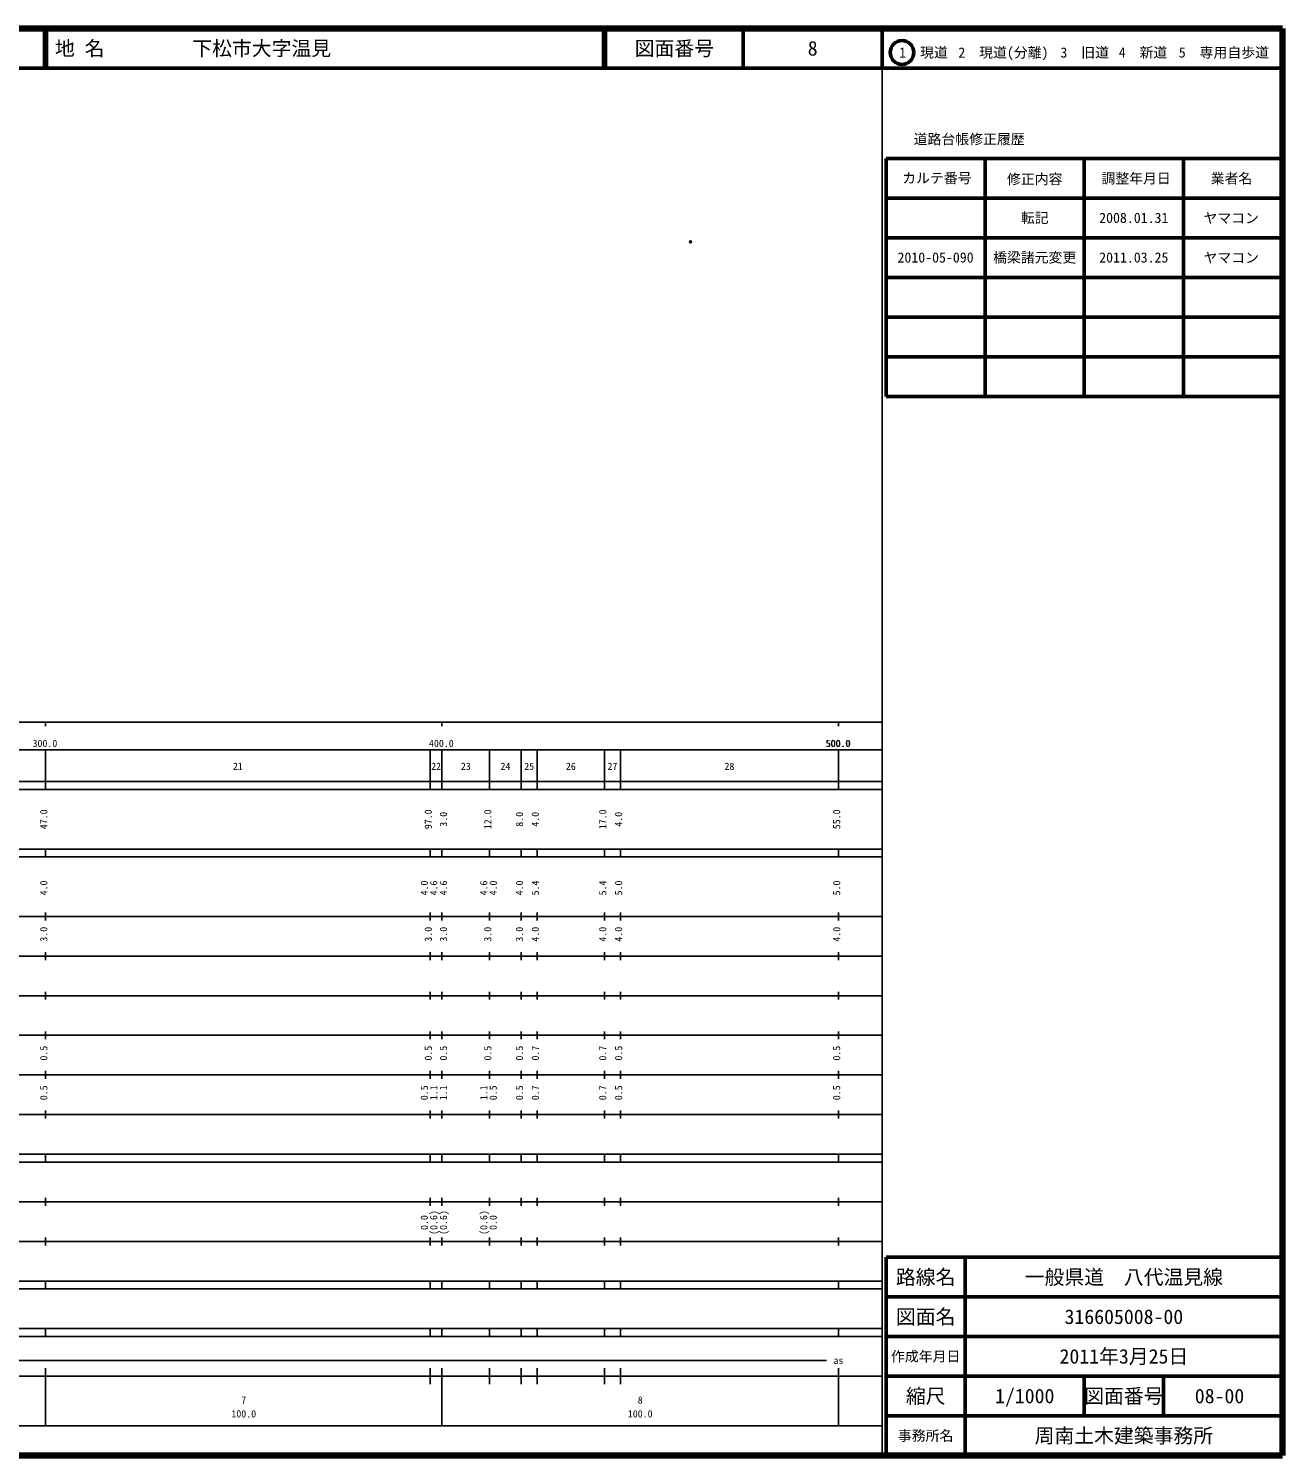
# Model space of a CAD drawing. Units: millimetres on the paper. Extents: x 40 to 680, y 20 to 380.
# Drawn here: x 363.7 to 680, y 20 to 380 of the extents above; entities that cross this region are included whole.
import ezdxf
from ezdxf.enums import TextEntityAlignment as Align

# ---------------------------------------------------------------- set-up
doc = ezdxf.new("R2010")
doc.units = ezdxf.units.MM
doc.header["$PDMODE"] = 32
doc.header["$PDSIZE"] = 0.5
doc.layers.add('M-OTRS', color=6, linetype='Continuous')
doc.layers.add('M-TTL-TXT', color=7, linetype='Continuous')
for name, color, linetype, lineweight in [('M-TTL', 2, 'Continuous', 140), ('M-TTL-BAND', 7, 'Continuous', 25), ('M-TTL-FRAM', 2, 'Continuous', 50), ('M-TTL-LINE', 7, 'Continuous', 50)]:
    doc.layers.add(name, color=color, linetype=linetype, lineweight=lineweight)
doc.styles.add('ＭＳ ゴシック', font='')
doc.styles.get('ＭＳ ゴシック').set_extended_font_data('MS Gothic')

msp = doc.modelspace()

# ---------------------------------------------------------------- linework, layer by layer
at = {"layer": 'M-OTRS'}
msp.add_point((530.682, 326.16), dxfattribs=at)
at = {"layer": 'M-TTL'}
for p, q in [((680, 380), (40, 380)), ((680, 20), (680, 380)), ((40, 20), (680, 20))]:
    msp.add_line(p, q, dxfattribs=at)
at = {"layer": 'M-TTL-BAND'}
for p, q in [((579, 20), (579, 370)), ((40, 205), (579, 205)), ((368, 205), (368, 204)), ((468, 205), (468, 204)), ((568, 205), (568, 204)), ((68, 198), (579, 198)), ((368, 188), (368, 198)), ((465, 188), (465, 198)), ((468, 188), (468, 198)), ((480, 188), (480, 198)), ((488, 188), (488, 198)), ((492, 188), (492, 198)), ((509, 188), (509, 198)), ((513, 188), (513, 198)), ((568, 188), (568, 198)), ((40, 190), (579, 190)), ((40, 188), (579, 188)), ((40, 173), (579, 173)), ((368, 171), (368, 173)), ((465, 171), (465, 173)), ((468, 171), (468, 173)), ((480, 171), (480, 173)), ((488, 171), (488, 173)), ((492, 171), (492, 173)), ((509, 171), (509, 173)), ((513, 171), (513, 173)), ((568, 171), (568, 173)), ((40, 171), (579, 171)), ((40, 156), (579, 156)), ((368, 155), (368, 157)), ((465, 155), (465, 157)), ((468, 155), (468, 157)), ((480, 155), (480, 157)), ((488, 155), (488, 157)), ((492, 155), (492, 157)), ((509, 155), (509, 157)), ((513, 155), (513, 157)), ((568, 155), (568, 157)), ((46, 146), (579, 146)), ((368, 145), (368, 147)), ((465, 145), (465, 147)), ((468, 145), (468, 147)), ((480, 145), (480, 147)), ((488, 145), (488, 147)), ((492, 145), (492, 147)), ((509, 145), (509, 147)), ((513, 145), (513, 147)), ((568, 145), (568, 147)), ((368, 135), (368, 137)), ((465, 135), (465, 137)), ((468, 135), (468, 137)), ((480, 135), (480, 137)), ((488, 135), (488, 137)), ((492, 135), (492, 137)), ((509, 135), (509, 137)), ((513, 135), (513, 137)), ((568, 135), (568, 137)), ((52, 136), (579, 136)), ((46, 126), (579, 126)), ((368, 125), (368, 127)), ((465, 125), (465, 127)), ((468, 125), (468, 127)), ((480, 125), (480, 127)), ((488, 125), (488, 127)), ((492, 125), (492, 127)), ((509, 125), (509, 127)), ((513, 125), (513, 127)), ((568, 125), (568, 127)), ((52, 116), (579, 116)), ((368, 115), (368, 117)), ((465, 115), (465, 117)), ((468, 115), (468, 117)), ((480, 115), (480, 117)), ((488, 115), (488, 117)), ((492, 115), (492, 117)), ((509, 115), (509, 117)), ((513, 115), (513, 117)), ((568, 115), (568, 117)), ((46, 106), (579, 106)), ((368, 105), (368, 107)), ((465, 105), (465, 107)), ((468, 105), (468, 107)), ((480, 105), (480, 107)), ((488, 105), (488, 107)), ((492, 105), (492, 107)), ((509, 105), (509, 107)), ((513, 105), (513, 107)), ((568, 105), (568, 107)), ((40, 96), (579, 96)), ((40, 94), (579, 94)), ((368, 94), (368, 96)), ((465, 94), (465, 96)), ((468, 94), (468, 96)), ((480, 94), (480, 96)), ((488, 94), (488, 96)), ((492, 94), (492, 96)), ((509, 94), (509, 96)), ((513, 94), (513, 96)), ((568, 94), (568, 96)), ((49, 84), (579, 84)), ((368, 83), (368, 85)), ((465, 83), (465, 85)), ((468, 83), (468, 85)), ((480, 83), (480, 85)), ((488, 83), (488, 85)), ((492, 83), (492, 85)), ((509, 83), (509, 85)), ((513, 83), (513, 85)), ((568, 83), (568, 85)), ((40, 74), (579, 74)), ((368, 73), (368, 75)), ((465, 73), (465, 75)), ((468, 73), (468, 75)), ((480, 73), (480, 75)), ((488, 73), (488, 75)), ((492, 73), (492, 75)), ((509, 73), (509, 75)), ((513, 73), (513, 75)), ((568, 73), (568, 75)), ((40, 64), (579, 64)), ((40, 62), (579, 62)), ((368, 62), (368, 64)), ((465, 62), (465, 64)), ((468, 62), (468, 64)), ((480, 62), (480, 64)), ((488, 62), (488, 64)), ((492, 62), (492, 64)), ((509, 62), (509, 64)), ((513, 62), (513, 64)), ((568, 62), (568, 64)), ((40, 52), (579, 52)), ((368, 50), (368, 52)), ((465, 50), (465, 52)), ((468, 50), (468, 52)), ((480, 50), (480, 52)), ((488, 50), (488, 52)), ((492, 50), (492, 52)), ((509, 50), (509, 52)), ((513, 50), (513, 52)), ((568, 50), (568, 52)), ((40, 50), (579, 50)), ((206.5, 44), (565, 44)), ((40, 40), (579, 40)), ((368, 27.5), (368, 42)), ((465, 38), (465, 42)), ((468, 27.5), (468, 42)), ((480, 38), (480, 42)), ((488, 38), (488, 42)), ((492, 38), (492, 42)), ((509, 38), (509, 42)), ((513, 38), (513, 42)), ((568, 27.5), (568, 42)), ((68, 27.5), (579, 27.5))]:
    msp.add_line(p, q, dxfattribs=at)
at = {"layer": 'M-TTL-FRAM'}
for p, q in [((580, 347.197), (580, 287.197)), ((580, 347.197), (680, 347.197)), ((580, 287.197), (680, 287.197)), ((680, 70), (580, 70)), ((580, 70), (580, 20))]:
    msp.add_line(p, q, dxfattribs=at)
at = {"layer": 'M-TTL-LINE'}
for p, q in [((367.75, 380), (367.75, 370)), ((368.25, 380), (368.25, 370)), ((508.747, 380), (508.747, 370)), ((509.247, 380), (509.247, 370)), ((543.997, 380), (543.997, 370)), ((579, 380), (579, 370)), ((40, 370), (680, 370)), ((605, 347.197), (605, 287.197)), ((630, 347.197), (630, 287.197)), ((655, 347.197), (655, 287.197)), ((580, 337.197), (680, 337.197)), ((580, 327.197), (680, 327.197)), ((580, 317.197), (680, 317.197)), ((580, 307.197), (680, 307.197)), ((580, 297.197), (680, 297.197)), ((600, 70), (600, 20)), ((680, 60), (580, 60)), ((680, 50), (580, 50)), ((680, 40), (580, 40)), ((630, 40), (630, 30)), ((650, 40), (650, 30)), ((680, 30), (580, 30))]:
    msp.add_line(p, q, dxfattribs=at)
msp.add_circle((584.031, 373.958), 3, dxfattribs=at)

# ---------------------------------------------------------------- texts
at = {"layer": 'M-TTL-BAND', "style": 'ＭＳ ゴシック'}
for s, p in [('300.0', (367.844, 198.195)), ('400.0', (467.844, 198.195)), ('500.0', (567.844, 198.195)), ('500.0', (568, 198.195)), ('21', (416.5, 192.405)), ('22', (466.5, 192.405)), ('23', (474, 192.405)), ('24', (484, 192.405)), ('25', (490, 192.405)), ('26', (500.5, 192.405)), ('27', (511, 192.405)), ('28', (540.5, 192.405)), ('as', (568, 42.5)), ('7', (418, 32.523)), ('8', (518, 32.523)), ('100.0', (418, 29.033)), ('100.0', (518, 29.033))]:
    msp.add_text(s, height=1.833, dxfattribs=at).set_placement(p, align=Align.BOTTOM_CENTER)
for s, p in [('47.0', (369, 180.5)), ('97.0', (466, 180.5)), ('3.0', (469.826, 180.5)), ('12.0', (481, 180.5)), ('8.0', (489, 180.5)), ('4.0', (493, 180.5)), ('17.0', (510, 180.5)), ('4.0', (514, 180.5)), ('55.0', (569, 180.5)), ('4.0', (369, 163.174)), ('4.0', (465, 163.174)), ('4.6', (467.37, 163.174)), ('4.6', (469.826, 163.174)), ('4.6', (480, 163.174)), ('4.0', (482.37, 163.174)), ('4.0', (489, 163.174)), ('5.4', (493, 163.174)), ('5.4', (510, 163.174)), ('5.0', (514, 163.174)), ('5.0', (569, 163.174)), ('3.0', (369, 151.5)), ('3.0', (466, 151.5)), ('3.0', (469.826, 151.5)), ('3.0', (481, 151.5)), ('3.0', (489, 151.5)), ('4.0', (493, 151.5)), ('4.0', (510, 151.5)), ('4.0', (514, 151.5)), ('4.0', (569, 151.5)), ('0.5', (369, 121.5)), ('0.5', (466, 121.5)), ('0.5', (469.826, 121.5)), ('0.5', (481, 121.5)), ('0.5', (489, 121.5)), ('0.7', (493, 121.5)), ('0.7', (510, 121.5)), ('0.5', (514, 121.5)), ('0.5', (569, 121.5)), ('0.5', (369, 111.5)), ('0.5', (465, 111.5)), ('1.1', (467.37, 111.5)), ('1.1', (469.826, 111.5)), ('1.1', (480, 111.5)), ('0.5', (482.37, 111.5)), ('0.5', (489, 111.5)), ('0.7', (493, 111.5)), ('0.7', (510, 111.5)), ('0.5', (514, 111.5)), ('0.5', (569, 111.5)), ('0.0', (465, 78.764)), ('(0.6)', (467.37, 78.764)), ('(0.6)', (469.826, 78.764)), ('(0.6)', (480, 78.764)), ('0.0', (482.37, 78.764))]:
    msp.add_text(s, height=1.833, rotation=90, dxfattribs=at).set_placement(p, align=Align.BOTTOM_CENTER)
at = {"layer": 'M-TTL-TXT', "style": 'ＭＳ ゴシック'}
for s, p in [('地 名', (370.38, 375)), ('下松市大字温見', (405.024, 375))]:
    msp.add_text(s, height=3.666, dxfattribs=at).set_placement(p, align=Align.MIDDLE_LEFT)
for s, height, p in [('図面番号', 3.666, (526.622, 375)), ('8', 3.666, (561.497, 375)), ('1\u3000現道', 2.566, (589.448, 373.958)), ('2\u3000現道(分離)', 2.566, (609.619, 373.958)), ('3\u3000旧道', 2.566, (630.121, 373.958)), ('4\u3000新道', 2.566, (644.824, 373.958)), ('5\u3000専用自歩道', 2.566, (665.228, 373.958)), ('道路台帳修正履歴', 2.566, (600.968, 352.113)), ('カルテ番号', 2.566, (592.839, 342.277)), ('修正内容', 2.566, (617.509, 342.023)), ('調整年月日', 2.566, (643.089, 342.197)), ('業者名', 2.566, (667.134, 342.197)), ('転記', 2.566, (617.5, 332.245)), ('2008.01.31', 2.566, (642.5, 332.245)), ('ヤマコン', 2.566, (667.077, 332.189)), ('2010-05-090', 2.566, (592.5, 322.245)), ('橋梁諸元変更', 2.566, (617.5, 322.245)), ('2011.03.25', 2.566, (642.5, 322.245)), ('ヤマコン', 2.566, (667.077, 322.189)), ('路線名', 3.666, (590, 65)), ('路線名', 3.666, (590, 65)), ('一般県道\u3000八代温見線', 3.666, (640, 65)), ('図面名', 3.666, (590, 55)), ('図面名', 3.666, (590, 55)), ('316605008-00', 3.666, (640, 55)), ('2011年3月25日', 3.666, (640, 45)), ('作成年月日', 2.566, (590, 45)), ('作成年月日', 2.566, (590, 45)), ('縮尺', 3.666, (590, 35)), ('縮尺', 3.666, (590, 35)), ('1/1000', 3.666, (615, 35)), ('図面番号', 3.666, (640, 35)), ('図面番号', 3.666, (640, 35)), ('08-00', 3.666, (664.125, 35)), ('事務所名', 2.566, (590, 25)), ('事務所名', 2.566, (590, 25)), ('周南土木建築事務所', 3.666, (640, 25))]:
    msp.add_text(s, height=height, dxfattribs=at).set_placement(p, align=Align.MIDDLE_CENTER)

doc.saveas('drawing.dxf')
